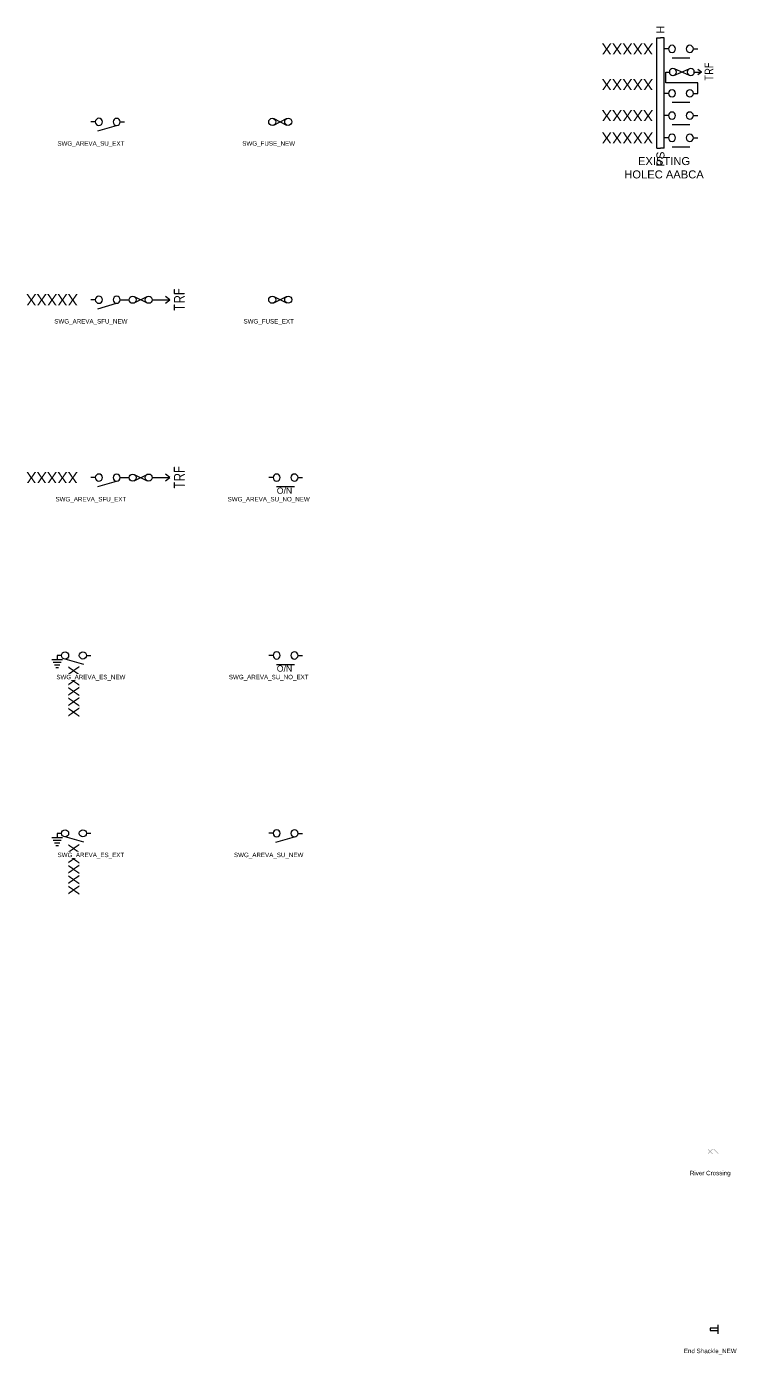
# Model space of a CAD drawing. Header units: metres. Extents: x -282 to 3977, y 160 to 949.
# Drawn here: x 1527.3 to 1688.8, y 529.3 to 827.9 of the extents above; entities that cross this region are included whole.
import ezdxf
from ezdxf.enums import TextEntityAlignment as Align

# ---------------------------------------------------------------- set-up
doc = ezdxf.new("R2010")
doc.units = ezdxf.units.M
doc.layers.get('0').update_dxf_attribs({"color": 6})
for name, color, linetype in [('Equip_HV_EXT', 7, 'Continuous'), ('Equip_HV_NEW', 2, 'Continuous'), ('Equip_SP_TR_HV_LV_LS_SL_UG_NEW', 2, 'Continuous'), ('Mains_LV_NEW', 2, 'Continuous'), ('Sub_HV_EXT', 7, 'Continuous')]:
    doc.layers.add(name, color=color, linetype=linetype)
doc.styles.add('ARIAL', font='ARIAL.TTF', dxfattribs={"height": 2})
doc.styles.add('iecARIAL', font='ARIAL.TTF')
doc.styles.add('IESYMBOL1', font='isocp.shx')
doc.styles.get("Standard").update_dxf_attribs({"font": 'ARIAL.TTF'})
doc.styles.add('SWG_LABEL', font='ARIAL.TTF', dxfattribs={"height": 2})
doc.styles.add('SWITCH_LABEL', font='ARIAL.TTF', dxfattribs={"height": 2.5})

# ---------------------------------------------------------------- blocks, each defined once
blk = doc.blocks.new('*U386')
at = {"flags": 9}
blk.add_attdef('OPERATED_BY', text='', height=0.2, dxfattribs=at).set_placement((0, -2.01), align=Align.MIDDLE_LEFT)
blk.add_wipeout([(0, 0.25), (1.81, 0.25), (1.81, -0.25), (0, -0.25)])
blk.add_line((1.81, -1), (1.81, 1))
blk.add_lwpolyline([(0, 0.25), (0, -0.25), (1.81, -0.25), (1.81, 0.25)], close=True)
at = {"flags": 1}
blk.add_attdef('Z', (0, 0), '', height=0.2, dxfattribs=at)
at = {"flags": 9}
for tag, p in [('CONNECTOR_TYPE', (0, 0)), ('CONSTRUCTED_VOLTAGE', (0, -0.2)), ('OPERATING_VOLTAGE', (0, -0.6)), ('ORIENTATION', (0, -0.8)), ('OWNED_BY', (0, -1)), ('STATE', (0, -1.2)), ('NO_PHASES', (0, -0.4)), ('USAGE', (0, -1.4)), ('NOTES', (0, -1.6)), ('MAINTAINED_BY', (0, -1.81))]:
    blk.add_attdef(tag, text='', height=0.2, dxfattribs=at).set_placement(p, align=Align.MIDDLE_LEFT)
blk = doc.blocks.new('River Crossing')
at = {"const_width": 0.05}
for points in [[(-0.53, -0.53), (0.53, 0.53)], [(0.53, -0.53), (-0.53, 0.53)], [(0.77, -0.53), (1.83, 0.53)], [(1.83, -0.53), (0.77, 0.53)]]:
    blk.add_lwpolyline(points, dxfattribs=at)
for tag, height, flags, p in [('ASSET_NUM', 2.5, 8, (2, 2)), ('NAVIGABLE', 0.2, 9, (1.5, 0)), ('VOLTAGE', 0.2, 9, (1.5, -0.2)), ('TYPE', 0.2, 9, (1.5, -0.4)), ('OWNED_BY', 0.2, 9, (1.5, -1)), ('OPERATED_BY', 0.2, 9, (1.5, -1.2)), ('Z', 0.2, 1, (1.5, -1.6)), ('MAX_VESSEL_HEIGHT', 0.2, 9, (1.5, -0.6)), ('LOCATION', 0.2, 9, (1.5, -0.8)), ('MAINTAINED_BY', 0.2, 9, (1.5, -1.4))]:
    blk.add_attdef(tag, text='', height=height, dxfattribs=dict(flags=flags)).set_placement(p, align=Align.MIDDLE_LEFT)
blk = doc.blocks.new('SWG_HOLEC_SU_EXT')
blk.add_line((1.8, -2), (5.8, -2))
for points in [[(1, 0), (0, 0)], [(6.6, 0), (7.6, 0)]]:
    blk.add_lwpolyline(points)
for points in [[(1.8, -0.8, 1), (1.8, 0.8, 1)], [(5.8, -0.8, 1), (5.8, 0.8, 1)]]:
    blk.add_lwpolyline(points, format="xyb", close=True)
at = {"style": 'SWITCH_LABEL', "flags": 8}
blk.add_attdef('ASSET_NUM', text='', height=2.5, rotation=179.9544, dxfattribs=at).set_placement((-2.4, 0), align=Align.MIDDLE_LEFT)
at = {"flags": 1}
blk.add_attdef('Z', (0, 0), '', height=0.2, dxfattribs=at)
at = {"flags": 9}
for tag, p in [('ACTUAL_STATUS', (0, -0.4)), ('CONSTRUCTED_VOLTAGE', (0, -0.6)), ('OPERATING_VOLTAGE', (0, -1)), ('ORIENTATION', (0, -1.2)), ('OWNED_BY', (0, -1.4)), ('STATE', (0, -1.8)), ('SWITCH_TYPE', (0, -2)), ('STREETNAME', (0, -2.6)), ('SUBURB', (0, -2.8)), ('NO_PHASES', (0, -0.8)), ('PARENT', (0, -1.6)), ('USAGE', (0, -2.2)), ('LOCATION', (0, -2.4)), ('NOTES', (0, -3))]:
    blk.add_attdef(tag, text='', height=0.2, dxfattribs=at).set_placement(p, align=Align.MIDDLE_LEFT)
at = {"style": 'SWITCH_LABEL', "flags": 9}
blk.add_attdef('STREET_CODE', text='', height=0.2, dxfattribs=at).set_placement((0, -0.2), align=Align.MIDDLE_LEFT)
blk = doc.blocks.new('SWG_HOLEC_SFU_EXT')
for p, q in [((2.23, 4.03), (5.69, 5.54)), ((2.25, 5.56), (5.69, 4.06)), ((1.8, -2), (5.8, -2))]:
    blk.add_line(p, q)
for points in [[(7.6, 0), (7.6, 2.4), (0.41, 2.4), (0.41, 4.8), (1.21, 4.8)], [(6.81, 4.8), (8.4, 4.8), (7.6, 4.2)], [(8.4, 4.8), (7.6, 5.4)], [(1, 0), (0, 0)], [(6.6, 0), (7.6, 0)]]:
    blk.add_lwpolyline(points)
for points in [[(2.01, 4, 1), (2.01, 5.6, 1)], [(6.01, 4, 1), (6.01, 5.6, 1)], [(1.8, -0.8, 1), (1.8, 0.8, 1)], [(5.8, -0.8, 1), (5.8, 0.8, 1)]]:
    blk.add_lwpolyline(points, format="xyb", close=True)
at = {"style": 'iecARIAL', "flags": 8}
blk.add_attdef('ASSET_NUM', text='', height=2.5, rotation=179.9544, dxfattribs=at).set_placement((-3, 1), align=Align.MIDDLE_LEFT)
at = {"flags": 9}
for tag, p in [('ACTUAL_STATUS', (0, 0)), ('CONSTRUCTED_VOLTAGE', (0, -0.4)), ('OPERATING_VOLTAGE', (0, -0.8)), ('ORIENTATION', (0, -1)), ('OWNED_BY', (0, -1.2)), ('STATE', (0, -1.6)), ('SWITCH_TYPE', (0, -1.8)), ('STREETNAME', (0, -2.4)), ('SUBURB', (0, -2.6)), ('NO_PHASES', (0, -0.6)), ('PARENT', (0, -1.4)), ('USAGE', (0, -2)), ('LOCATION', (0, -2.2)), ('NOTES', (0, -2.8))]:
    blk.add_attdef(tag, text='', height=0.2, dxfattribs=at).set_placement(p, align=Align.MIDDLE_LEFT)
at = {"flags": 1}
blk.add_attdef('Z', (0, 0), '', height=0.2, dxfattribs=at)
blk = doc.blocks.new('*U222')
for p, q in [((-1.6, 0), (-1.6, 24.83)), ((-1.6, 24.83), (-0.8, 24.83)), ((0, 24.83), (-0.8, 24.83)), ((0, 0), (0, 24.83)), ((-1.6, 0), (-0.8, 0)), ((0, 0), (-0.8, 0))]:
    blk.add_line(p, q)
for name, p in [('SWG_HOLEC_SU_EXT', (0, 22.33)), ('SWG_HOLEC_SFU_EXT', (0, 12.33)), ('SWG_HOLEC_SU_EXT', (0, 7.33)), ('SWG_HOLEC_SU_EXT', (0, 2.33))]:
    blk.add_blockref(name, p)
at = {"style": 'IESYMBOL1'}
blk.add_text('TRF', height=2, rotation=90, dxfattribs=at).set_placement((10.13, 17.18), align=Align.MIDDLE_CENTER)
at = {"style": 'ARIAL'}
blk.add_attdef('SWG_TYPE', text='', height=1.8, rotation=90, dxfattribs=at).set_placement((-0.8, 25.74), align=Align.MIDDLE_LEFT)
at = {"style": 'SWG_LABEL', "flags": 8}
for tag, p in [('ASSET_NUM4', (-2.4, 22.33)), ('ASSET_NUM3', (-2.4, 14.33)), ('ASSET_NUM2', (-2.4, 7.33)), ('ASSET_NUM1', (-2.4, 2.33))]:
    blk.add_attdef(tag, text='', height=2.5, rotation=179.9544, dxfattribs=at).set_placement(p, align=Align.MIDDLE_LEFT)
at = {"flags": 1}
blk.add_attdef('Z', (0, 0), '', height=0.2, rotation=90, dxfattribs=at)
at = {"style": 'ARIAL'}
blk.add_attdef('SUB_TYPE', text='', height=1.8, rotation=90, dxfattribs=at).set_placement((-0.8, -0.76), align=Align.MIDDLE_RIGHT)
blk = doc.blocks.new('SWG_AREVA_SU_NEW')
blk.add_line((1.6, -2.02), (5.8, -0.81))
for points in [[(1, 0), (0, 0)], [(6.6, -0.01), (7.6, -0.01)]]:
    blk.add_lwpolyline(points)
for points in [[(1.8, -0.8, 1), (1.8, 0.8, 1)], [(5.8, -0.81, 1), (5.8, 0.79, 1)]]:
    blk.add_lwpolyline(points, format="xyb", close=True)
at = {"flags": 1}
blk.add_attdef('Z', (0, 0), '', height=0.2, dxfattribs=at)
at = {"style": 'SWITCH_LABEL', "flags": 9}
blk.add_attdef('STREET_CODE', text='', height=0.2, dxfattribs=at).set_placement((0, 0), align=Align.MIDDLE_LEFT)
at = {"flags": 9}
for tag, p in [('ORIENTATION', (0, -0.2)), ('SUBURB', (0, -0.8)), ('STREETNAME', (0, -1)), ('PARENT', (0, -0.4)), ('USAGE', (0, -0.6)), ('LOCATION', (0, -1.2)), ('NOTES', (0, -1.4))]:
    blk.add_attdef(tag, text='', height=0.2, dxfattribs=at).set_placement(p, align=Align.MIDDLE_LEFT)
blk = doc.blocks.new('SWG_AREVA_ES_EXT')
for p, q in [((-6.4, -1), (-8.8, -1)), ((-6.7, -1.6), (-8.5, -1.6)), ((-7, -2.2), (-8.2, -2.2)), ((-7.3, -2.8), (-7.9, -2.8))]:
    blk.add_line(p, q)
blk.add_lwpolyline([(-7.6, -0.01), (-7.6, -1)])
at = {"xscale": -1}
blk.add_blockref('SWG_AREVA_SU_NEW', (0, 0), dxfattribs=at)
at = {"flags": 1}
blk.add_attdef('Z', (0, 0), '', height=0.2, dxfattribs=at)
at = {"style": 'SWG_LABEL', "flags": 8}
blk.add_attdef('ASSET_NUM', text='', height=2.5, rotation=89.9544, dxfattribs=at).set_placement((-3.84, -2.27), align=Align.MIDDLE_RIGHT)
blk = doc.blocks.new('SWG_AREVA_ES_NEW')
for p, q in [((-6.4, -1), (-8.8, -1)), ((-6.7, -1.6), (-8.5, -1.6)), ((-7, -2.2), (-8.2, -2.2)), ((-7.3, -2.8), (-7.9, -2.8))]:
    blk.add_line(p, q)
blk.add_lwpolyline([(-7.6, -0.01), (-7.6, -1)])
at = {"xscale": -1}
blk.add_blockref('SWG_AREVA_SU_NEW', (0, 0), dxfattribs=at)
at = {"flags": 1}
blk.add_attdef('Z', (0, 0), '', height=0.2, dxfattribs=at)
at = {"style": 'SWG_LABEL', "flags": 8}
blk.add_attdef('ASSET_NUM', text='', height=2.5, rotation=89.9544, dxfattribs=at).set_placement((-3.84, -2.27), align=Align.MIDDLE_RIGHT)
blk = doc.blocks.new('SWG_FUSE_NEW')
for points in [[(1.15, 0.72), (4.04, -0.71)], [(1.16, -0.72), (4.04, 0.73)]]:
    blk.add_lwpolyline(points)
for centre in [(0.8, 0), (4.4, 0.01)]:
    blk.add_circle(centre, 0.8)
blk = doc.blocks.new('SWG_AREVA_SFU_EXT')
blk.add_line((13.8, 0), (17.8, 0))
for points in [[(16.8, -0.75), (17.8, 0), (16.8, 0.75)], [(7.6, -0.01), (8.6, -0.01)]]:
    blk.add_lwpolyline(points)
for name, p in [('SWG_AREVA_SU_NEW', (0, 0)), ('SWG_FUSE_NEW', (8.6, -0.01))]:
    blk.add_blockref(name, p)
at = {"style": 'IESYMBOL1'}
blk.add_text('TRF', height=2.5, rotation=89.9826, dxfattribs=at).set_placement((19.91, 0), align=Align.MIDDLE_CENTER)
at = {"style": 'SWG_LABEL', "flags": 8}
blk.add_attdef('ASSET_NUM', text='', height=2.5, rotation=179.9544, dxfattribs=at).set_placement((-2.9, 0), align=Align.MIDDLE_LEFT)
at = {"flags": 1}
blk.add_attdef('Z', (0, 0), '', height=0.2, rotation=90, dxfattribs=at)
blk = doc.blocks.new('SWG_AREVA_SU_EXT')
blk.add_line((1.6, -2.02), (5.8, -0.81))
for points in [[(1, 0), (0, 0)], [(6.6, -0.01), (7.6, -0.01)]]:
    blk.add_lwpolyline(points)
for points in [[(1.8, -0.8, 1), (1.8, 0.8, 1)], [(5.8, -0.81, 1), (5.8, 0.79, 1)]]:
    blk.add_lwpolyline(points, format="xyb", close=True)
at = {"style": 'SWITCH_LABEL', "flags": 8}
blk.add_attdef('ASSET_NUM', text='', height=2.5, rotation=179.9544, dxfattribs=at).set_placement((-2.4, -0.01), align=Align.MIDDLE_LEFT)
at = {"flags": 1}
blk.add_attdef('Z', (0, 0), '', height=0.2, dxfattribs=at)
at = {"style": 'SWITCH_LABEL', "flags": 9}
blk.add_attdef('STREET_CODE', text='', height=0.2, dxfattribs=at).set_placement((0, -0.2), align=Align.MIDDLE_LEFT)
at = {"flags": 9}
for tag, p in [('ORIENTATION', (0, -0.4)), ('PARENT', (0, -0.6)), ('USAGE', (0, -0.8)), ('NOTES', (0, -1))]:
    blk.add_attdef(tag, text='', height=0.2, dxfattribs=at).set_placement(p, align=Align.MIDDLE_LEFT)
blk = doc.blocks.new('SWG_FUSE_EXT')
for points in [[(1.15, 0.72), (4.04, -0.71)], [(1.16, -0.72), (4.04, 0.73)]]:
    blk.add_lwpolyline(points)
for centre in [(0.8, 0), (4.4, 0.01)]:
    blk.add_circle(centre, 0.8)
blk = doc.blocks.new('SWG_AREVA_SFU_NEW')
blk.add_line((13.8, 0), (17.8, 0))
for points in [[(16.8, -0.75), (17.8, 0), (16.8, 0.75)], [(7.6, -0.01), (8.6, -0.01)]]:
    blk.add_lwpolyline(points)
for name, p in [('SWG_AREVA_SU_EXT', (0, 0)), ('SWG_FUSE_EXT', (8.6, -0.01))]:
    blk.add_blockref(name, p)
at = {"style": 'IESYMBOL1'}
blk.add_text('TRF', height=2.5, rotation=89.9826, dxfattribs=at).set_placement((19.91, 0), align=Align.MIDDLE_CENTER)
at = {"style": 'SWG_LABEL', "flags": 8}
blk.add_attdef('ASSET_NUM', text='', height=2.5, rotation=179.9544, dxfattribs=at).set_placement((-2.9, 0), align=Align.MIDDLE_LEFT)
at = {"flags": 1}
blk.add_attdef('Z', (0, 0), '', height=0.2, rotation=90, dxfattribs=at)
blk = doc.blocks.new('SWG_AREVA_SU_NO_EXT')
blk.add_line((1.79, -2), (5.79, -2))
for points in [[(1, 0), (0, 0)], [(6.6, 0), (7.6, 0)]]:
    blk.add_lwpolyline(points)
for points in [[(1.8, -0.8, 1), (1.8, 0.8, 1)], [(5.8, -0.8, 1), (5.8, 0.8, 1)]]:
    blk.add_lwpolyline(points, format="xyb", close=True)
at = {"insert": (5.3, -3.64), "char_height": 1.4, "width": 3.8863, "attachment_point": 1, "rotation": 180}
blk.add_mtext('{\\fArial|b0|i0|c0|p34;N/O}', dxfattribs=at)
at = {"style": 'SWITCH_LABEL', "flags": 8}
blk.add_attdef('ASSET_NUM', text='', height=2.5, rotation=179.9544, dxfattribs=at).set_placement((-2.4, 0), align=Align.MIDDLE_LEFT)
at = {"flags": 1}
blk.add_attdef('Z', (0, 0), '', height=0.2, dxfattribs=at)
at = {"style": 'SWITCH_LABEL', "flags": 9}
blk.add_attdef('STREET_CODE', text='', height=0.2, dxfattribs=at).set_placement((0, -0.2), align=Align.MIDDLE_LEFT)
at = {"flags": 9}
for tag, p in [('ORIENTATION', (0, -0.4)), ('PARENT', (0, -0.6)), ('USAGE', (0, -0.8)), ('NOTES', (0, -1))]:
    blk.add_attdef(tag, text='', height=0.2, dxfattribs=at).set_placement(p, align=Align.MIDDLE_LEFT)
blk = doc.blocks.new('SWG_AREVA_SU_NO_NEW')
blk.add_line((1.79, -2), (5.79, -2))
for points in [[(1, 0), (0, 0)], [(6.6, 0), (7.6, 0)]]:
    blk.add_lwpolyline(points)
for points in [[(1.8, -0.8, 1), (1.8, 0.8, 1)], [(5.8, -0.8, 1), (5.8, 0.8, 1)]]:
    blk.add_lwpolyline(points, format="xyb", close=True)
at = {"insert": (5.3, -3.64), "char_height": 1.4, "width": 3.8863, "attachment_point": 1, "rotation": 180}
blk.add_mtext('{\\fArial|b0|i0|c0|p34;N/O}', dxfattribs=at)
at = {"style": 'SWITCH_LABEL', "flags": 8}
blk.add_attdef('ASSET_NUM', text='', height=2.5, rotation=179.9544, dxfattribs=at).set_placement((-2.4, 0), align=Align.MIDDLE_LEFT)
at = {"flags": 1}
blk.add_attdef('Z', (0, 0), '', height=0.2, dxfattribs=at)
at = {"style": 'SWITCH_LABEL', "flags": 9}
blk.add_attdef('STREET_CODE', text='', height=0.2, dxfattribs=at).set_placement((0, -0.2), align=Align.MIDDLE_LEFT)
at = {"flags": 9}
for tag, p in [('ORIENTATION', (0, -0.4)), ('SUBURB', (0, -1)), ('STREETNAME', (0, -1.2)), ('PARENT', (0, -0.6)), ('USAGE', (0, -0.8)), ('LOCATION', (0, -1.4)), ('NOTES', (0, -1.6))]:
    blk.add_attdef(tag, text='', height=0.2, dxfattribs=at).set_placement(p, align=Align.MIDDLE_LEFT)

msp = doc.modelspace()

# ---------------------------------------------------------------- block references
at = {"layer": 'Equip_HV_EXT'}
for name, p in [('SWG_AREVA_SU_EXT', (1541.77, 806.51)), ('SWG_FUSE_EXT', (1581.77, 766.51)), ('SWG_AREVA_SU_NO_EXT', (1581.77, 686.51))]:
    msp.add_blockref(name, p, dxfattribs=at)
for name, p in [('SWG_AREVA_SFU_EXT', (1541.77, 726.51)), ('SWG_AREVA_ES_EXT', (1541.77, 646.51))]:
    msp.add_blockref(name, p, dxfattribs=at).add_auto_attribs({'ASSET_NUM': 'XXXXX'})
at = {"layer": 'Equip_HV_NEW'}
for name, p in [('SWG_FUSE_NEW', (1581.77, 806.51)), ('SWG_AREVA_SU_NO_NEW', (1581.77, 726.51)), ('SWG_AREVA_SU_NEW', (1581.77, 646.51))]:
    msp.add_blockref(name, p, dxfattribs=at)
for name, p in [('SWG_AREVA_SFU_NEW', (1541.77, 766.51)), ('SWG_AREVA_ES_NEW', (1541.77, 686.51))]:
    msp.add_blockref(name, p, dxfattribs=at).add_auto_attribs({'ASSET_NUM': 'XXXXX'})
at = {"layer": 'Equip_SP_TR_HV_LV_LS_SL_UG_NEW'}
msp.add_blockref('River Crossing', (1681.1, 574.96), dxfattribs=at)
at = {"layer": 'Mains_LV_NEW'}
msp.add_blockref('*U386', (1681.1, 534.96), dxfattribs=at)
at = {"layer": 'Sub_HV_EXT'}
ref = msp.add_blockref('*U222', (1670.7, 800.59), dxfattribs=at)
ref.add_attrib('ASSET_NUM1', 'XXXXX', dxfattribs={"layer": '0', "height": 2.5, "rotation": 179.9544, "style": 'SWG_LABEL'}).set_placement((1668.3, 802.92), align=Align.MIDDLE_LEFT)
ref.add_attrib('ASSET_NUM2', 'XXXXX', dxfattribs={"layer": '0', "height": 2.5, "rotation": 179.9544, "style": 'SWG_LABEL'}).set_placement((1668.3, 807.92), align=Align.MIDDLE_LEFT)
ref.add_attrib('ASSET_NUM3', 'XXXXX', dxfattribs={"layer": '0', "height": 2.5, "rotation": 179.9544, "style": 'SWG_LABEL'}).set_placement((1668.3, 814.92), align=Align.MIDDLE_LEFT)
ref.add_attrib('ASSET_NUM4', 'XXXXX', dxfattribs={"layer": '0', "height": 2.5, "rotation": 179.9544, "style": 'SWG_LABEL'}).set_placement((1668.3, 822.92), align=Align.MIDDLE_LEFT)
ref.add_attrib('SUB_TYPE', 'PS', dxfattribs={"layer": '0', "height": 1.8, "rotation": 90, "style": 'ARIAL'}).set_placement((1669.9, 799.83), align=Align.MIDDLE_RIGHT)
ref.add_attrib('SWG_TYPE', 'H', dxfattribs={"layer": '0', "height": 1.8, "rotation": 90, "style": 'ARIAL'}).set_placement((1669.9, 826.33), align=Align.MIDDLE_LEFT)

# ---------------------------------------------------------------- texts
at = {"insert": (1670.7, 798.59), "char_height": 1.8, "width": 40, "attachment_point": 2}
msp.add_mtext('EXISTING\\PHOLEC AABCA', dxfattribs=at)
at = {"char_height": 1, "attachment_point": 5, "bg_fill": 3, "box_fill_scale": 1.2, "bg_fill_color": 256, "bg_fill_transparency": 0}
for s, insert, width in [('River Crossing', (1681.1, 569.96), 14), ('End Shackle_NEW', (1681.1, 529.96), 15)]:
    msp.add_mtext(s, dxfattribs=dict(at, insert=insert, width=width))
at = {"layer": 'Equip_HV_EXT', "char_height": 1, "attachment_point": 5, "bg_fill": 3, "box_fill_scale": 1.2, "bg_fill_color": 256, "bg_fill_transparency": 0}
for s, insert, width in [('SWG_AREVA_SU_EXT', (1541.77, 801.51), 16), ('SWG_FUSE_EXT', (1581.77, 761.51), 12), ('SWG_AREVA_SFU_EXT', (1541.77, 721.51), 17)]:
    msp.add_mtext(s, dxfattribs=dict(at, insert=insert, width=width))
at = {"layer": 'Equip_HV_NEW', "char_height": 1, "attachment_point": 5, "bg_fill": 3, "box_fill_scale": 1.2, "bg_fill_color": 256, "bg_fill_transparency": 0}
for s, insert, width in [('SWG_FUSE_NEW', (1581.77, 801.51), 12), ('SWG_AREVA_SFU_NEW', (1541.77, 761.51), 17), ('SWG_AREVA_SU_NEW', (1581.77, 641.51), 16)]:
    msp.add_mtext(s, dxfattribs=dict(at, insert=insert, width=width))

# ---------------------------------------------------------------- next in the draw order: texts
at = {"layer": 'Equip_HV_EXT', "char_height": 1, "attachment_point": 5, "bg_fill": 3, "box_fill_scale": 1.2, "bg_fill_color": 256, "bg_fill_transparency": 0}
for s, insert, width in [('SWG_AREVA_SU_NO_EXT', (1581.77, 681.51), 19), ('SWG_AREVA_ES_EXT', (1541.77, 641.51), 16)]:
    msp.add_mtext(s, dxfattribs=dict(at, insert=insert, width=width))
at = {"layer": 'Equip_HV_NEW', "char_height": 1, "attachment_point": 5, "bg_fill": 3, "box_fill_scale": 1.2, "bg_fill_color": 256, "bg_fill_transparency": 0}
for s, insert, width in [('SWG_AREVA_SU_NO_NEW', (1581.77, 721.51), 19), ('SWG_AREVA_ES_NEW', (1541.77, 681.51), 16)]:
    msp.add_mtext(s, dxfattribs=dict(at, insert=insert, width=width))

doc.saveas('drawing.dxf')
